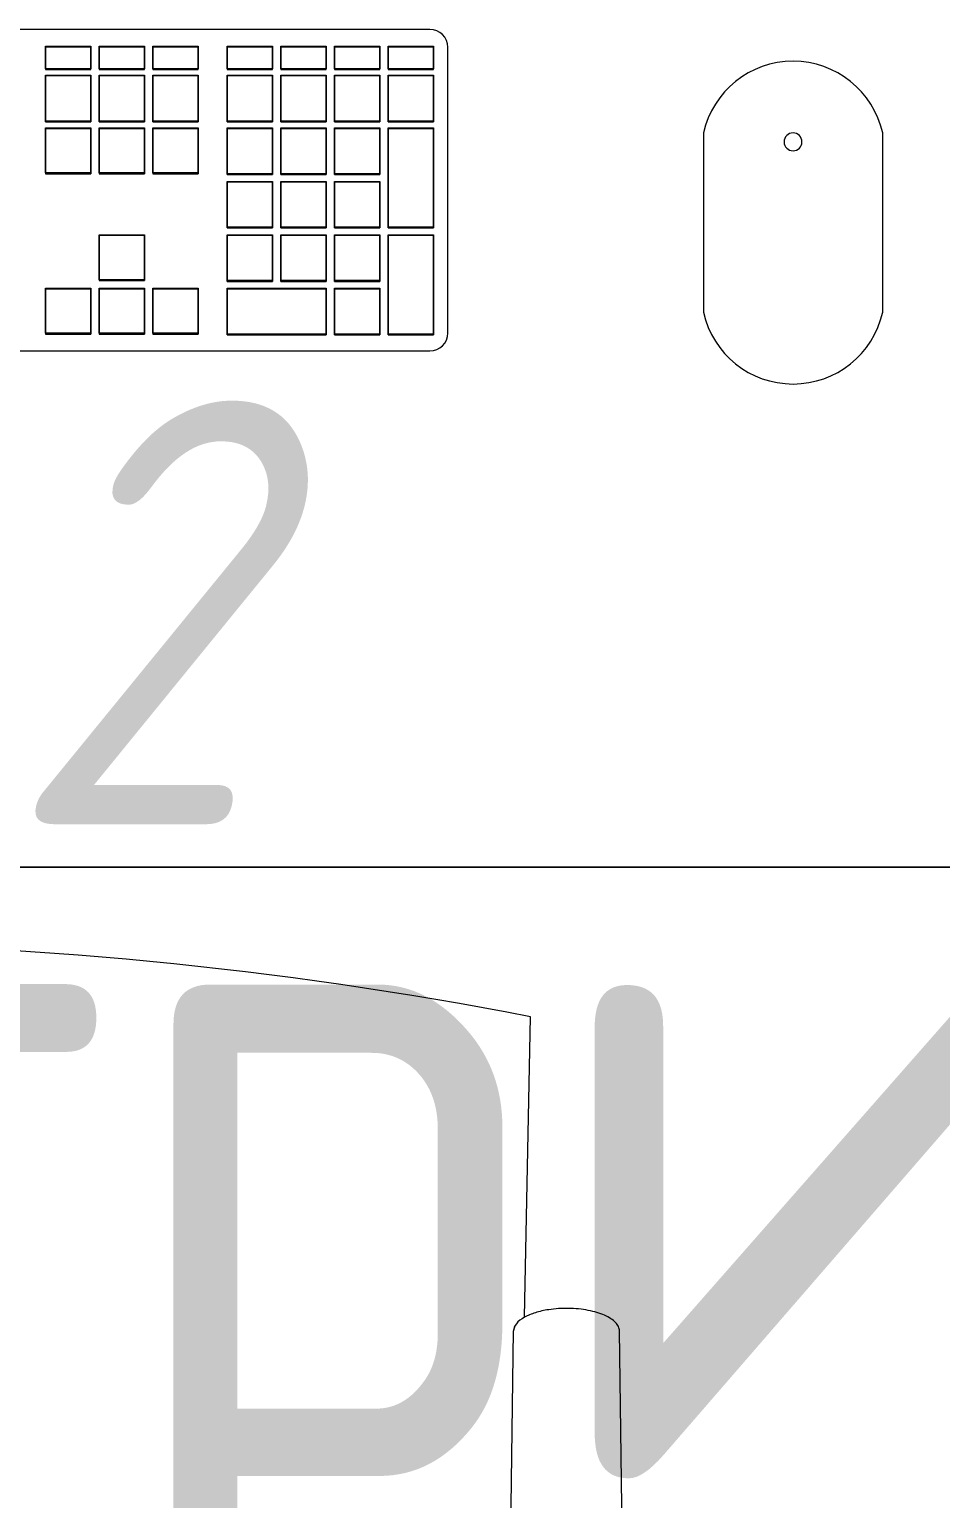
# Model space of a CAD drawing. Header units: millimetres. Extents: x -32954 to 151739, y -65671 to 56243.
# Drawn here: x -16628 to -16305, y -28998 to -28478 of the extents above; entities that cross this region are included whole.
import ezdxf

# ---------------------------------------------------------------- set-up
doc = ezdxf.new("R2010")
doc.units = ezdxf.units.MM
for name, color, linetype, lineweight in [('A-GENM', 7, 'Continuous', 9), ('I-FURN', 7, 'Continuous', 9), ('M-EQPM', 7, 'Continuous', 9), ('M-EQPM-IDEN', 7, 'Continuous', 9), ('Марки помещений', 7, 'Continuous', 18)]:
    doc.layers.add(name, color=color, linetype=linetype, lineweight=lineweight)
doc.styles.add('GOST Common', font='GOST_Common.ttf', dxfattribs={"width": 0.9, "height": 250})
doc.styles.add('GOST Common_I', font='GOST_Common Italic.ttf', dxfattribs={"width": 0.9, "height": 150})

# ---------------------------------------------------------------- blocks, each defined once
blk = doc.blocks.new('М05-М06_Стул офисный - М06_Кресло рабочее Меделия-8569764-О_ТХ_03')
at = {"layer": 'I-FURN'}
for p, q in [((-192.66, 358.79), (-187.62, -18.37)), ((-145.04, 358.79), (-150.08, -18.37)), ((-153.99, -23.22), (-156.06, -129.6))]:
    blk.add_line(p, q, dxfattribs=at)
blk.add_arc((114.33, 1258.57), 1414.25, 258.97799, 281.02201, dxfattribs=at)
for start_param in [5.626442, 6.10915]:
    blk.add_ellipse((-168.85, -18.32), major_axis=(18.76, 0), ratio=0.427808, start_param=start_param, end_param=6.277467, dxfattribs=at)
blk.add_open_spline([(-187.61, -18.37), (-187.6, -18.88), (-187.37, -19.89), (-186.33, -21.37), (-184.66, -22.73), (-181.68, -24.33), (-176.7, -25.83), (-169.61, -26.54), (-163.01, -26.11), (-157.67, -24.9), (-155.1, -23.83), (-153.99, -23.22)], degree=3, knots=[0, 0, 0, 0, 0.076923, 0.153846, 0.230769, 0.307692, 0.461538, 0.615385, 0.769231, 0.884615, 1, 1, 1, 1], dxfattribs=at)
blk = doc.blocks.new('АРМ_Компьютер - ГКБ_АРМ2 _4_2_-10171851-О_ТХ_03')
at = {"layer": 'A-GENM'}
for p, q in [((215.76, -218.66), (-215.83, -218.66)), ((222.11, -326.18), (222.11, -225.01)), ((312.62, -255.33), (312.62, -318.83)), ((376.12, -318.83), (376.12, -255.33)), ((-215.83, -332.53), (215.76, -332.53))]:
    blk.add_line(p, q, dxfattribs=at)
for centre, radius, start, end in [((215.76, -225.01), 6.35, 360, 90), ((344.37, -262.48), 32.54, 12.6804, 167.3196), ((344.37, -311.69), 32.54, 192.6804, 347.3196), ((215.76, -326.18), 6.35, 270, 360)]:
    blk.add_arc(centre, radius, start, end, dxfattribs=at)
at = {"layer": 'M-EQPM'}
for p, q in [((79.67, -232.63), (79.67, -224.65)), ((79.67, -224.65), (95.67, -224.65)), ((79.67, -224.65), (79.67, -224.93)), ((95.67, -224.93), (79.67, -224.93)), ((79.67, -224.93), (79.67, -232.91)), ((95.67, -224.65), (95.67, -232.63)), ((95.67, -224.65), (95.67, -224.93)), ((95.67, -232.91), (95.67, -224.93)), ((98.67, -232.63), (98.67, -224.65)), ((98.67, -224.65), (114.67, -224.65)), ((98.67, -224.65), (98.67, -224.93)), ((114.67, -224.93), (98.67, -224.93)), ((98.67, -224.93), (98.67, -232.91)), ((114.67, -224.65), (114.67, -232.63)), ((114.67, -224.65), (114.67, -224.93)), ((114.67, -232.91), (114.67, -224.93)), ((117.67, -232.63), (117.67, -224.65)), ((117.67, -224.65), (133.67, -224.65)), ((117.67, -224.65), (117.67, -224.93)), ((133.67, -224.93), (117.67, -224.93)), ((117.67, -224.93), (117.67, -232.91)), ((133.67, -224.65), (133.67, -232.63)), ((133.67, -224.65), (133.67, -224.93)), ((133.67, -232.91), (133.67, -224.93)), ((144, -232.63), (144, -224.65)), ((144, -224.65), (160, -224.65)), ((144, -224.65), (144, -224.93)), ((160, -224.93), (144, -224.93)), ((144, -224.93), (144, -232.91)), ((160, -224.65), (160, -232.63)), ((160, -224.65), (160, -224.93)), ((160, -232.91), (160, -224.93)), ((163, -232.63), (163, -224.65)), ((163, -224.65), (179, -224.65)), ((163, -224.65), (163, -224.93)), ((179, -224.93), (163, -224.93)), ((163, -224.93), (163, -232.91)), ((179, -224.65), (179, -232.63)), ((179, -224.65), (179, -224.93)), ((179, -232.91), (179, -224.93)), ((182, -232.63), (182, -224.65)), ((182, -224.65), (198, -224.65)), ((182, -224.65), (182, -224.93)), ((198, -224.93), (182, -224.93)), ((182, -224.93), (182, -232.91)), ((198, -224.65), (198, -232.63)), ((198, -224.65), (198, -224.93)), ((198, -232.91), (198, -224.93)), ((201, -232.63), (201, -224.65)), ((201, -224.65), (217, -224.65)), ((201, -224.65), (201, -224.93)), ((217, -224.93), (201, -224.93)), ((201, -224.93), (201, -232.91)), ((217, -224.65), (217, -232.63)), ((217, -224.65), (217, -224.93)), ((217, -232.91), (217, -224.93)), ((95.67, -232.63), (79.67, -232.63)), ((79.67, -232.63), (79.67, -232.91)), ((79.67, -232.91), (95.67, -232.91)), ((95.67, -232.91), (95.67, -232.63)), ((114.67, -232.63), (98.67, -232.63)), ((98.67, -232.63), (98.67, -232.91)), ((98.67, -232.91), (114.67, -232.91)), ((114.67, -232.91), (114.67, -232.63)), ((133.67, -232.63), (117.67, -232.63)), ((117.67, -232.63), (117.67, -232.91)), ((117.67, -232.91), (133.67, -232.91)), ((133.67, -232.91), (133.67, -232.63)), ((160, -232.63), (144, -232.63)), ((144, -232.63), (144, -232.91)), ((144, -232.91), (160, -232.91)), ((160, -232.91), (160, -232.63)), ((179, -232.63), (163, -232.63)), ((163, -232.63), (163, -232.91)), ((163, -232.91), (179, -232.91)), ((179, -232.91), (179, -232.63)), ((198, -232.63), (182, -232.63)), ((182, -232.63), (182, -232.91)), ((182, -232.91), (198, -232.91)), ((198, -232.91), (198, -232.63)), ((217, -232.63), (201, -232.63)), ((201, -232.63), (201, -232.91)), ((201, -232.91), (217, -232.91)), ((217, -232.91), (217, -232.63)), ((79.67, -251.13), (79.67, -234.89)), ((79.67, -234.89), (95.67, -234.89)), ((79.67, -234.89), (79.67, -235.16)), ((95.67, -235.16), (79.67, -235.16)), ((79.67, -235.16), (79.67, -251.4)), ((95.67, -234.89), (95.67, -251.13)), ((95.67, -234.89), (95.67, -235.16)), ((95.67, -251.4), (95.67, -235.16)), ((98.67, -251.13), (98.67, -234.89)), ((98.67, -234.89), (114.67, -234.89)), ((98.67, -234.89), (98.67, -235.16)), ((114.67, -235.16), (98.67, -235.16)), ((98.67, -235.16), (98.67, -251.4)), ((114.67, -234.89), (114.67, -251.13)), ((114.67, -234.89), (114.67, -235.16)), ((114.67, -251.4), (114.67, -235.16)), ((117.67, -251.13), (117.67, -234.89)), ((117.67, -234.89), (133.67, -234.89)), ((117.67, -234.89), (117.67, -235.16)), ((133.67, -235.16), (117.67, -235.16)), ((117.67, -235.16), (117.67, -251.4)), ((133.67, -234.89), (133.67, -251.13)), ((133.67, -234.89), (133.67, -235.16)), ((133.67, -251.4), (133.67, -235.16)), ((144, -251.13), (144, -234.89)), ((144, -234.89), (160, -234.89)), ((144, -234.89), (144, -235.16)), ((160, -235.16), (144, -235.16)), ((144, -235.16), (144, -251.4)), ((160, -234.89), (160, -251.13)), ((160, -234.89), (160, -235.16)), ((160, -251.4), (160, -235.16)), ((163, -251.13), (163, -234.89)), ((163, -234.89), (179, -234.89)), ((163, -234.89), (163, -235.16)), ((179, -235.16), (163, -235.16)), ((163, -235.16), (163, -251.4)), ((179, -234.89), (179, -251.13)), ((179, -234.89), (179, -235.16)), ((179, -251.4), (179, -235.16)), ((182, -251.13), (182, -234.89)), ((182, -234.89), (198, -234.89)), ((182, -234.89), (182, -235.16)), ((198, -235.16), (182, -235.16)), ((182, -235.16), (182, -251.4)), ((198, -234.89), (198, -251.13)), ((198, -234.89), (198, -235.16)), ((198, -251.4), (198, -235.16)), ((201, -251.13), (201, -234.89)), ((201, -234.89), (217, -234.89)), ((201, -234.89), (201, -235.16)), ((217, -235.16), (201, -235.16)), ((201, -235.16), (201, -251.4)), ((217, -234.89), (217, -251.13)), ((217, -234.89), (217, -235.16)), ((217, -251.4), (217, -235.16)), ((95.67, -251.13), (79.67, -251.13)), ((79.67, -251.4), (79.67, -251.13)), ((79.67, -251.4), (95.67, -251.4)), ((79.67, -253.54), (95.67, -253.54)), ((79.67, -269.48), (79.67, -253.54)), ((79.67, -253.82), (79.67, -253.54)), ((79.67, -253.82), (79.67, -269.75)), ((95.67, -253.82), (79.67, -253.82)), ((95.67, -251.13), (95.67, -251.4)), ((95.67, -253.54), (95.67, -269.48)), ((95.67, -253.54), (95.67, -253.82)), ((95.67, -269.75), (95.67, -253.82)), ((114.67, -251.13), (98.67, -251.13)), ((98.67, -251.4), (98.67, -251.13)), ((98.67, -251.4), (114.67, -251.4)), ((98.67, -253.54), (114.67, -253.54)), ((98.67, -269.48), (98.67, -253.54)), ((98.67, -253.82), (98.67, -253.54)), ((98.67, -253.82), (98.67, -269.75)), ((114.67, -253.82), (98.67, -253.82)), ((114.67, -251.13), (114.67, -251.4)), ((114.67, -253.54), (114.67, -269.48)), ((114.67, -253.54), (114.67, -253.82)), ((114.67, -269.75), (114.67, -253.82)), ((133.67, -251.13), (117.67, -251.13)), ((117.67, -251.4), (117.67, -251.13)), ((117.67, -251.4), (133.67, -251.4)), ((117.67, -269.48), (117.67, -253.54)), ((117.67, -253.54), (133.67, -253.54)), ((117.67, -253.54), (117.67, -253.82)), ((133.67, -253.82), (117.67, -253.82)), ((117.67, -253.82), (117.67, -269.75)), ((133.67, -251.13), (133.67, -251.4)), ((133.67, -253.54), (133.67, -269.48)), ((133.67, -253.82), (133.67, -253.54)), ((133.67, -269.75), (133.67, -253.82)), ((160, -251.13), (144, -251.13)), ((144, -251.4), (144, -251.13)), ((144, -251.4), (160, -251.4)), ((144, -269.78), (144, -253.54)), ((144, -253.54), (160, -253.54)), ((144, -253.54), (144, -253.82)), ((160, -253.82), (144, -253.82)), ((144, -253.82), (144, -270.05)), ((160, -251.13), (160, -251.4)), ((160, -253.54), (160, -269.78)), ((160, -253.54), (160, -253.82)), ((160, -270.05), (160, -253.82)), ((179, -251.13), (163, -251.13)), ((163, -251.4), (163, -251.13)), ((163, -251.4), (179, -251.4)), ((163, -269.78), (163, -253.54)), ((163, -253.54), (179, -253.54)), ((163, -253.54), (163, -253.82)), ((179, -253.82), (163, -253.82)), ((163, -253.82), (163, -270.05)), ((179, -251.13), (179, -251.4)), ((179, -253.54), (179, -269.78)), ((179, -253.54), (179, -253.82)), ((179, -270.05), (179, -253.82)), ((198, -251.13), (182, -251.13)), ((182, -251.4), (182, -251.13)), ((182, -251.4), (198, -251.4)), ((182, -269.78), (182, -253.54)), ((182, -253.54), (198, -253.54)), ((182, -253.54), (182, -253.82)), ((198, -253.82), (182, -253.82)), ((182, -253.82), (182, -270.05)), ((198, -251.13), (198, -251.4)), ((198, -253.54), (198, -269.78)), ((198, -253.54), (198, -253.82)), ((198, -270.05), (198, -253.82)), ((217, -251.13), (201, -251.13)), ((201, -251.4), (201, -251.13)), ((201, -251.4), (217, -251.4)), ((201, -288.7), (201, -253.54)), ((201, -253.54), (217, -253.54)), ((201, -253.54), (201, -253.82)), ((217, -253.82), (201, -253.82)), ((201, -253.82), (201, -288.98)), ((217, -251.13), (217, -251.4)), ((217, -253.54), (217, -288.7)), ((217, -253.54), (217, -253.82)), ((217, -288.98), (217, -253.82)), ((95.67, -269.48), (79.67, -269.48)), ((79.67, -269.48), (79.67, -269.75)), ((79.67, -269.75), (95.67, -269.75)), ((95.67, -269.48), (95.67, -269.75)), ((114.67, -269.48), (98.67, -269.48)), ((98.67, -269.48), (98.67, -269.75)), ((98.67, -269.75), (114.67, -269.75)), ((114.67, -269.48), (114.67, -269.75)), ((133.67, -269.48), (117.67, -269.48)), ((117.67, -269.48), (117.67, -269.75)), ((117.67, -269.75), (133.67, -269.75)), ((133.67, -269.48), (133.67, -269.75)), ((160, -269.78), (144, -269.78)), ((144, -270.05), (144, -269.78)), ((144, -270.05), (160, -270.05)), ((160, -269.78), (160, -270.05)), ((179, -269.78), (163, -269.78)), ((163, -270.05), (163, -269.78)), ((163, -270.05), (179, -270.05)), ((179, -269.78), (179, -270.05)), ((198, -269.78), (182, -269.78)), ((182, -270.05), (182, -269.78)), ((182, -270.05), (198, -270.05)), ((198, -269.78), (198, -270.05)), ((144, -288.7), (144, -272.47)), ((144, -272.47), (160, -272.47)), ((144, -272.47), (144, -272.74)), ((160, -272.74), (144, -272.74)), ((144, -272.74), (144, -288.98)), ((160, -272.47), (160, -288.7)), ((160, -272.47), (160, -272.74)), ((160, -288.98), (160, -272.74)), ((163, -288.7), (163, -272.47)), ((163, -272.47), (179, -272.47)), ((163, -272.47), (163, -272.74)), ((179, -272.74), (163, -272.74)), ((163, -272.74), (163, -288.98)), ((179, -272.47), (179, -288.7)), ((179, -272.47), (179, -272.74)), ((179, -288.98), (179, -272.74)), ((182, -288.7), (182, -272.47)), ((182, -272.47), (198, -272.47)), ((182, -272.47), (182, -272.74)), ((198, -272.74), (182, -272.74)), ((182, -272.74), (182, -288.98)), ((198, -272.47), (198, -288.7)), ((198, -272.47), (198, -272.74)), ((198, -288.98), (198, -272.74)), ((160, -288.7), (144, -288.7)), ((144, -288.98), (144, -288.7)), ((144, -288.98), (160, -288.98)), ((160, -288.7), (160, -288.98)), ((179, -288.7), (163, -288.7)), ((163, -288.98), (163, -288.7)), ((163, -288.98), (179, -288.98)), ((179, -288.7), (179, -288.98)), ((198, -288.7), (182, -288.7)), ((182, -288.98), (182, -288.7)), ((182, -288.98), (198, -288.98)), ((198, -288.7), (198, -288.98)), ((217, -288.7), (201, -288.7)), ((201, -288.98), (201, -288.7)), ((201, -288.98), (217, -288.98)), ((217, -288.7), (217, -288.98)), ((98.67, -291.39), (114.67, -291.39)), ((98.67, -307.33), (98.67, -291.39)), ((98.67, -291.67), (98.67, -291.39)), ((98.67, -291.67), (98.67, -307.61)), ((114.67, -291.67), (98.67, -291.67)), ((114.67, -291.39), (114.67, -307.33)), ((114.67, -291.39), (114.67, -291.67)), ((114.67, -307.61), (114.67, -291.67)), ((144, -307.63), (144, -291.39)), ((144, -291.39), (160, -291.39)), ((144, -291.39), (144, -291.67)), ((160, -291.67), (144, -291.67)), ((144, -291.67), (144, -307.91)), ((160, -291.39), (160, -307.63)), ((160, -291.39), (160, -291.67)), ((160, -307.91), (160, -291.67)), ((163, -307.63), (163, -291.39)), ((163, -291.39), (179, -291.39)), ((163, -291.39), (163, -291.67)), ((179, -291.67), (163, -291.67)), ((163, -291.67), (163, -307.91)), ((179, -291.39), (179, -307.63)), ((179, -291.39), (179, -291.67)), ((179, -307.91), (179, -291.67)), ((182, -307.63), (182, -291.39)), ((182, -291.39), (198, -291.39)), ((182, -291.39), (182, -291.67)), ((198, -291.67), (182, -291.67)), ((182, -291.67), (182, -307.91)), ((198, -291.39), (198, -307.63)), ((198, -291.39), (198, -291.67)), ((198, -307.91), (198, -291.67)), ((201, -326.56), (201, -291.39)), ((201, -291.39), (217, -291.39)), ((201, -291.39), (201, -291.67)), ((217, -291.67), (201, -291.67)), ((201, -291.67), (201, -326.84)), ((217, -291.39), (217, -326.56)), ((217, -291.39), (217, -291.67)), ((217, -326.84), (217, -291.67)), ((79.67, -310.32), (95.67, -310.32)), ((79.67, -326.26), (79.67, -310.32)), ((79.67, -310.6), (79.67, -310.32)), ((79.67, -310.6), (79.67, -326.54)), ((95.67, -310.6), (79.67, -310.6)), ((95.67, -310.32), (95.67, -326.26)), ((95.67, -310.32), (95.67, -310.6)), ((95.67, -326.54), (95.67, -310.6)), ((114.67, -307.33), (98.67, -307.33)), ((98.67, -307.33), (98.67, -307.61)), ((98.67, -307.61), (114.67, -307.61)), ((98.67, -310.32), (114.67, -310.32)), ((98.67, -326.26), (98.67, -310.32)), ((98.67, -310.6), (98.67, -310.32)), ((98.67, -310.6), (98.67, -326.54)), ((114.67, -310.6), (98.67, -310.6)), ((114.67, -307.33), (114.67, -307.61)), ((114.67, -310.32), (114.67, -326.26)), ((114.67, -310.32), (114.67, -310.6)), ((114.67, -326.54), (114.67, -310.6)), ((117.67, -326.26), (117.67, -310.32)), ((117.67, -310.32), (133.67, -310.32)), ((117.67, -310.32), (117.67, -310.6)), ((133.67, -310.6), (117.67, -310.6)), ((117.67, -310.6), (117.67, -326.54)), ((133.67, -310.32), (133.67, -326.26)), ((133.67, -310.6), (133.67, -310.32)), ((133.67, -326.54), (133.67, -310.6)), ((160, -307.63), (144, -307.63)), ((144, -307.91), (144, -307.63)), ((144, -307.91), (160, -307.91)), ((144, -326.56), (144, -310.32)), ((144, -310.32), (179, -310.32)), ((144, -310.32), (144, -310.6)), ((179, -310.6), (144, -310.6)), ((144, -310.6), (144, -326.84)), ((160, -307.63), (160, -307.91)), ((179, -307.63), (163, -307.63)), ((163, -307.91), (163, -307.63)), ((163, -307.91), (179, -307.91)), ((179, -307.63), (179, -307.91)), ((179, -310.32), (179, -326.56)), ((179, -310.32), (179, -310.6)), ((179, -326.84), (179, -310.6)), ((198, -307.63), (182, -307.63)), ((182, -307.91), (182, -307.63)), ((182, -307.91), (198, -307.91)), ((182, -326.56), (182, -310.32)), ((182, -310.32), (198, -310.32)), ((182, -310.32), (182, -310.6)), ((198, -310.6), (182, -310.6)), ((182, -310.6), (182, -326.84)), ((198, -307.63), (198, -307.91)), ((198, -310.32), (198, -326.56)), ((198, -310.32), (198, -310.6)), ((198, -326.84), (198, -310.6)), ((95.67, -326.26), (79.67, -326.26)), ((79.67, -326.26), (79.67, -326.54)), ((79.67, -326.54), (95.67, -326.54)), ((95.67, -326.26), (95.67, -326.54)), ((114.67, -326.26), (98.67, -326.26)), ((98.67, -326.26), (98.67, -326.54)), ((98.67, -326.54), (114.67, -326.54)), ((114.67, -326.26), (114.67, -326.54)), ((133.67, -326.26), (117.67, -326.26)), ((117.67, -326.26), (117.67, -326.54)), ((117.67, -326.54), (133.67, -326.54)), ((133.67, -326.26), (133.67, -326.54)), ((179, -326.56), (144, -326.56)), ((144, -326.84), (144, -326.56)), ((144, -326.84), (179, -326.84)), ((179, -326.56), (179, -326.84)), ((198, -326.56), (182, -326.56)), ((182, -326.84), (182, -326.56)), ((182, -326.84), (198, -326.84)), ((198, -326.56), (198, -326.84)), ((217, -326.56), (201, -326.56)), ((201, -326.84), (201, -326.56)), ((201, -326.84), (217, -326.84)), ((217, -326.56), (217, -326.84))]:
    blk.add_line(p, q, dxfattribs=at)
for start, end in [(0, 180), (0, 180), (180, 0), (180, 0)]:
    blk.add_arc((344.37, -258.49), 3.16, start, end, dxfattribs=at)
blk = doc.blocks.new('М51_Пост медицинской сестры на 1 рабочее место - Пост медсестры 1500 мм-8766806-О_ТХ_03')
at = {"layer": 'I-FURN'}
for p, q in [((261.65, -758.44), (261.65, 741.56)), ((261.65, 741.56), (261.65, -758.44))]:
    blk.add_line(p, q, dxfattribs=at)

msp = doc.modelspace()

# ---------------------------------------------------------------- block references
at = {"layer": 'I-FURN'}
for name, p, rotation in [('М51_Пост медицинской сестры на 1 рабочее место - Пост медсестры 1500 мм-8766806-О_ТХ_03', (-16553.85, -28513.19), 269.9999999999996), ('М05-М06_Стул офисный - М06_Кресло рабочее Меделия-8569764-О_ТХ_03', (-16606.21, -28957.4), 180)]:
    msp.add_blockref(name, p, dxfattribs=dict(at, rotation=rotation))
at = {"layer": 'M-EQPM'}
msp.add_blockref('АРМ_Компьютер - ГКБ_АРМ2 _4_2_-10171851-О_ТХ_03', (-16701.51, -28259.5), dxfattribs=at)

# ---------------------------------------------------------------- texts
at = {"layer": 'M-EQPM-IDEN', "insert": (-16826.39, -28609.62), "char_height": 150, "width": 382.4049, "attachment_point": 1, "style": 'GOST Common_I'}
msp.add_mtext('12.2', dxfattribs=at)
at = {"layer": 'Марки помещений', "lineweight": 9, "insert": (-17139.21, -28741.72), "char_height": 250, "width": 2135.6955, "attachment_point": 1, "style": 'GOST Common'}
msp.add_mtext('Сестринский', dxfattribs=at)

doc.saveas('drawing.dxf')
